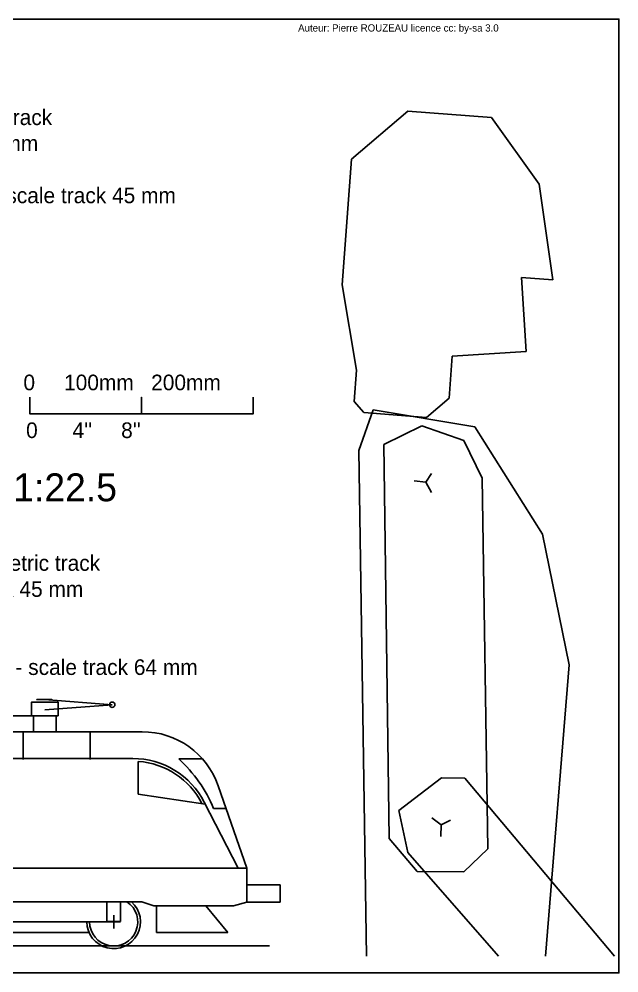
# Model space of a CAD drawing. Extents: x -9190 to 21925, y -3698 to 11555.
# Drawn here: x 19988 to 20525, y 3560 to 4415 of the extents above; entities that cross this region are included whole.
import ezdxf

# ---------------------------------------------------------------- set-up
doc = ezdxf.new("R2010")
doc.units = 0
doc.layers.get('0').update_dxf_attribs({"linetype": 'CONTINUOUS'})
doc.layers.add('1', color=7, linetype='CONTINUOUS')

msp = doc.modelspace()

# ---------------------------------------------------------------- linework, layer by layer
for p, q in [((20016.2, 3805.13), (20004.2, 3805.13)), ((20010.2, 3805.13), (20070.98, 3800.39)), ((20010.66, 3795.87), (20070.98, 3800.39)), ((20022.61, 3790.56), (19789.58, 3790.56)), ((20000.41, 3790.27), (20000.41, 3775.69)), ((20020.69, 3790.27), (20020.69, 3775.69)), ((20097.93, 3776.16), (19789.58, 3776.16)), ((19991.15, 3751.38), (19991.15, 3776.11)), ((20051.15, 3751.38), (20051.15, 3776.11)), ((20089.43, 3752.16), (19789.58, 3752.16)), ((20094.34, 3720.36), (20094.34, 3749.59)), ((20130.64, 3751.9), (20151.83, 3751.9)), ((20154.34, 3711.36), (20094.28, 3720.37)), ((20191.58, 3653.76), (20165.97, 3727.73)), ((20183.87, 3653.76), (20153.5, 3713.01)), ((20173.04, 3707.3), (20161.88, 3707.3)), ((20191.58, 3653.76), (19789.58, 3653.76)), ((20191.58, 3623.29), (20191.58, 3653.76)), ((20191.58, 3638.89), (20221.58, 3638.89)), ((20221.58, 3623.29), (20221.58, 3638.89)), ((20097.48, 3623.76), (19921.08, 3623.76)), ((20108.28, 3620.16), (20097.48, 3623.76)), ((20179.58, 3620.16), (20108.28, 3620.16)), ((20110.75, 3620.4), (20110.75, 3596.16)), ((20174.66, 3596.16), (20154.82, 3620.16)), ((20179.58, 3620.16), (20191.58, 3623.29)), ((20191.58, 3623.29), (20221.58, 3623.29)), ((20072.28, 3611.76), (20072.28, 3599.76)), ((20072.28, 3605.76), (19946.28, 3605.76)), ((20078.28, 3605.76), (20066.28, 3605.76)), ((20050.28, 3596.16), (19968.27, 3596.16)), ((20174.66, 3596.16), (20110.75, 3596.16))]:
    msp.add_line(p, q)
at = {"color": 5}
msp.add_line((19299.8, 3584.16), (20211.8, 3584.16), dxfattribs=at)
for points in [[(19150, 4415), (20525, 4415), (20525, 3560), (19150, 3560)], [(20022.61, 3790.56), (19998.61, 3790.56), (19998.61, 3802.56), (20022.61, 3802.56)]]:
    msp.add_lwpolyline(points, close=True)
for points in [[(19997.17, 4076.05), (19997.17, 4061.05), (20097.17, 4061.05), (20097.17, 4076.05), (20097.17, 4061.05), (20197.17, 4061.05), (20197.17, 4076.05)], [(20066.28, 3623.76), (20066.28, 3606.19), (20078.28, 3606.19), (20078.28, 3623.76)]]:
    msp.add_lwpolyline(points)
msp.add_circle((20070.98, 3800.39), 2.4)
for centre, radius, start, end in [((20004.25, 3803.71), 1.41, 92.08579, 138.34839), ((20016.15, 3803.71), 1.41, 41.65161, 87.91421), ((20097.93, 3704.16), 72, 19.10072, 90), ((20089.43, 3680.16), 72, 27.1384, 90), ((20089.43, 3680.16), 69.6, 27.1384, 85.95048), ((20045.26, 3658.86), 126.28, 22.55418, 47.45686), ((20072.28, 3605.76), 24, 180, 48.59038), ((20072.28, 3605.76), 21.6, 180, 56.44269)]:
    msp.add_arc(centre, radius, start, end)
at = {"layer": '1', "color": 7}
for p, q in [((20285.51, 4289.33), (20335.96, 4332.6)), ((20335.96, 4332.6), (20410.94, 4326.86)), ((20410.94, 4326.86), (20453.49, 4267.03)), ((20276.89, 4176.86), (20285.51, 4289.33)), ((20453.49, 4267.03), (20465.77, 4181.24)), ((20465.77, 4181.24), (20437.66, 4183.4)), ((20437.66, 4183.4), (20442, 4117.07)), ((20289.89, 4100.44), (20276.89, 4176.86)), ((20375.68, 4112.72), (20372.8, 4075.23)), ((20442, 4117.07), (20375.68, 4112.72)), ((20287.73, 4072.33), (20289.89, 4100.44)), ((20296.39, 4062.24), (20287.73, 4072.33)), ((20372.8, 4075.23), (20352.62, 4057.93)), ((20291.85, 4028.14), (20304.7, 4064.71)), ((20352.62, 4057.93), (20296.39, 4062.24)), ((20304.7, 4064.71), (20396.03, 4049.52)), ((20348.27, 4050.25), (20314.47, 4033.79)), ((20385.97, 4037.25), (20348.27, 4050.25)), ((20396.03, 4049.52), (20456.47, 3953.36)), ((20402.44, 4003.45), (20385.97, 4037.25)), ((20298.83, 3575), (20291.85, 4028.14)), ((20314.47, 4033.79), (20319.23, 3680.6)), ((20351.95, 3999.77), (20357.13, 4007.61)), ((20357.13, 4007.61), (20351.95, 3999.77)), ((20407.42, 3671.28), (20402.44, 4003.45)), ((20351.95, 3999.77), (20341.52, 4001.02)), ((20357.21, 3990.67), (20351.95, 3999.77)), ((20456.47, 3953.36), (20480.52, 3836.16)), ((20480.52, 3836.16), (20459.21, 3575)), ((20366.03, 3734.77), (20327.9, 3705.73)), ((20387.05, 3734.55), (20366.03, 3734.77)), ((20520.97, 3575), (20387.05, 3734.55)), ((20327.9, 3705.73), (20335.91, 3667.81)), ((20365.6, 3692.73), (20357.26, 3699.12)), ((20365.6, 3692.73), (20374.05, 3696.85)), ((20374.05, 3696.85), (20365.6, 3692.73)), ((20365.49, 3682.22), (20365.6, 3692.73)), ((20319.23, 3680.6), (20344.15, 3650.91)), ((20386.18, 3650.48), (20407.42, 3671.28)), ((20335.91, 3667.81), (20417.24, 3575)), ((20344.15, 3650.91), (20386.18, 3650.48))]:
    msp.add_line(p, q, dxfattribs=at)

# ---------------------------------------------------------------- texts
for s, insert, char_height, width, attachment_point in [('Auteur: Pierre ROUZEAU licence cc: by-sa 3.0', (20237.55, 4410.31), 6.5, 286.7784, 1), ('top loco on metric track\\P - scale track 32 mm\\P \\Pbottom loco on standard track - scale track 45 mm', (19920.44, 4333.98), 14, 703.5297, 2), ('0     100mm   200mm', (19991.42, 4096.29), 14, 285.6484, 1), ("0      4''     8''", (19993.8, 4053.45), 14, 258.7289, 1), ('         top loco on metric track\\P         - scale track 45 mm \\P\\P\\Pbottom loco on standard track - scale track 64 mm', (19940, 3934.44), 14, 711.9834, 2)]:
    msp.add_mtext(s, dxfattribs=dict(insert=insert, char_height=char_height, width=width, attachment_point=attachment_point))
at = {"color": 5, "insert": (19889.36, 4007.76), "char_height": 25, "width": 292.9011, "attachment_point": 1}
msp.add_mtext('Scale 1:22.5', dxfattribs=at)

doc.saveas('drawing.dxf')
